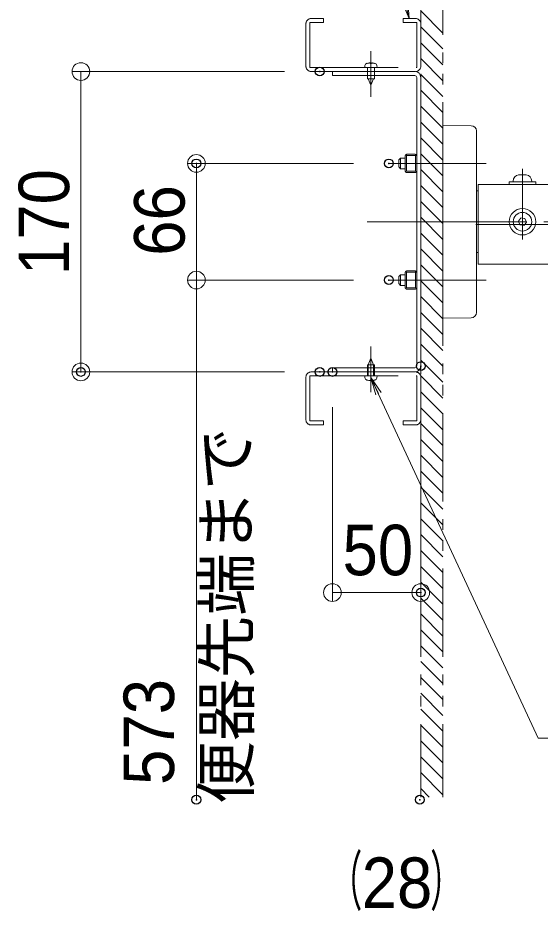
# Model space of a CAD drawing. Units: millimetres, scale not verified. Extents: x -2000 to 2000, y -1385 to 1385.
# Drawn here: x 629 to 925, y 573 to 1078 of the extents above; entities that cross this region are included whole.
import ezdxf
from ezdxf.enums import TextEntityAlignment as Align

# ---------------------------------------------------------------- set-up
doc = ezdxf.new("R2010")
doc.units = ezdxf.units.MM
doc.header["$LTSCALE"] = 10
doc.header["$PDMODE"] = 32
doc.header["$PDSIZE"] = 5
for name, pattern in [('CHAIN2', [12, 9, -1, 1, -1]), ('DASHED1', [1.8, 1.2, -0.6]), ('DOUBLE_CHAIN1', [8.8, 5, -1, 0.6, -0.6, 0.6, -1])]:
    doc.linetypes.add(name, pattern=pattern)
for name, color, linetype, lineweight in [('0-2_09寸法A', 3, 'Continuous', 9), ('0-3_0', 7, 'Continuous', 9), ('0-C_Center', 1, 'CHAIN2', 9), ('0-E_フレーム', 2, 'Continuous', 9), ('1-0_12アンカー', 2, 'DASHED1', 9), ('1-1_SCREW', 3, 'CHAIN2', 9), ('1-2_vis', 1, 'Continuous', 9)]:
    doc.layers.add(name, color=color, linetype=linetype, lineweight=lineweight)
doc.layers.add('0-4_Defpoints', color=7, linetype='Continuous')
doc.styles.add('Arial', font='')
doc.styles.add('ＭＳ Ｐゴシック', font='')
doc.styles.get('Arial').set_extended_font_data('Arial')
doc.styles.get('ＭＳ Ｐゴシック').set_extended_font_data('MS PGothic')

# ---------------------------------------------------------------- blocks, each defined once
blk = doc.blocks.new('_ORIGIN')
at = {"layer": '0-3_0', "color": 3}
blk.add_line((0, 0), (-10, 0), dxfattribs=at)
blk.add_circle((0, 0), 5, dxfattribs=at)
blk = doc.blocks.new('_OPEN')
at = {"layer": '0-3_0'}
blk.add_line((0, 0), (-10, 0), dxfattribs=at)
blk.add_lwpolyline([(-10, 1.67), (0, 0), (-10, -1.67)], dxfattribs=at)

msp = doc.modelspace()

# ---------------------------------------------------------------- linework, layer by layer
at = {"layer": '0-2_09寸法A'}
for p, q in [((780.09, 1047.98), (659.94, 1047.98)), ((664.94, 1037.98), (664.94, 887.98)), ((819.23, 995.98), (725.28, 995.98)), ((730.28, 939.98), (730.28, 985.98)), ((819.23, 929.98), (725.28, 929.98)), ((819.23, 929.98), (730.28, 929.98)), ((730.28, 919.98), (730.28, 635.89)), ((780.09, 877.98), (659.94, 877.98)), ((857.27, 861.28), (857.27, 748.1)), ((807.27, 857.98), (807.27, 748.1)), ((817.27, 753.1), (847.27, 753.1))]:
    msp.add_line(p, q, dxfattribs=at)
at = {"layer": '0-2_09寸法A', "color": 1}
msp.add_lwpolyline([(1201.5, 670.64), (923.61, 670.64), (829.46, 873.85)], dxfattribs=at)
at = {"layer": '0-3_0', "color": 1, "linetype": 'DOUBLE_CHAIN1'}
for p, q in [((857.27, 1206.7), (857.27, 637.39)), ((869.77, 1206.7), (869.77, 637.39))]:
    msp.add_line(p, q, dxfattribs=at)
at = {"layer": '0-3_0'}
for p, q in [((869.77, 1069.75), (857.27, 1082.25)), ((869.77, 1060.77), (857.27, 1073.27)), ((869.77, 1051.79), (857.27, 1064.29)), ((869.77, 1042.81), (857.27, 1055.31)), ((869.77, 1033.83), (857.27, 1046.33)), ((869.77, 1024.85), (857.27, 1037.35)), ((869.77, 1015.87), (857.27, 1028.37)), ((869.77, 1006.89), (857.27, 1019.39)), ((869.77, 997.91), (857.27, 1010.41)), ((869.77, 988.93), (857.27, 1001.43)), ((869.77, 979.95), (857.27, 992.45)), ((869.77, 970.97), (857.27, 983.47)), ((869.77, 961.99), (857.27, 974.49)), ((869.77, 953.01), (857.27, 965.51)), ((869.77, 944.03), (857.27, 956.53)), ((869.77, 935.05), (857.27, 947.55)), ((869.77, 926.07), (857.27, 938.57)), ((869.77, 917.09), (857.27, 929.59)), ((869.77, 908.11), (857.27, 920.61)), ((869.77, 899.13), (857.27, 911.63)), ((869.77, 890.15), (857.27, 902.65)), ((869.77, 881.17), (857.27, 893.67)), ((869.77, 872.19), (857.27, 884.69)), ((869.77, 863.21), (857.27, 875.71)), ((869.77, 854.23), (857.27, 866.73)), ((869.77, 845.25), (857.27, 857.75)), ((869.77, 836.27), (857.27, 848.77)), ((869.77, 827.29), (857.27, 839.79)), ((869.77, 818.31), (857.27, 830.81)), ((869.77, 809.32), (857.27, 821.82)), ((869.77, 800.34), (857.27, 812.84)), ((869.77, 791.36), (857.27, 803.86)), ((869.77, 782.38), (857.27, 794.88)), ((869.77, 773.4), (857.27, 785.9)), ((869.77, 764.42), (857.27, 776.92)), ((869.77, 755.44), (857.27, 767.94)), ((869.77, 746.46), (857.27, 758.96)), ((869.77, 737.48), (857.27, 749.98)), ((869.77, 728.5), (857.27, 741)), ((869.77, 719.52), (857.27, 732.02)), ((869.77, 710.54), (857.27, 723.04)), ((869.77, 701.56), (857.27, 714.06)), ((869.77, 692.58), (857.27, 705.08)), ((869.77, 683.6), (857.27, 696.1)), ((869.77, 674.62), (857.27, 687.12)), ((869.77, 665.64), (857.27, 678.14)), ((869.77, 656.66), (857.27, 669.16)), ((869.77, 647.68), (857.27, 660.18)), ((869.77, 638.7), (857.27, 651.2)), ((862.1, 637.39), (857.27, 642.22))]:
    msp.add_line(p, q, dxfattribs=at)
at = {"layer": '0-3_0', "color": 3, "linetype": 'DOUBLE_CHAIN1'}
for p, q in [((795.27, 1077.98), (802.27, 1077.98)), ((802.27, 1075.68), (802.27, 1077.98)), ((847.27, 1075.68), (847.27, 1077.98)), ((854.27, 1077.98), (847.27, 1077.98)), ((792.27, 1050.98), (792.27, 1074.98)), ((794.57, 1075.68), (802.27, 1075.68)), ((794.57, 1050.28), (794.57, 1075.68)), ((854.97, 1075.68), (847.27, 1075.68)), ((854.97, 1050.28), (854.97, 1075.68)), ((857.27, 1050.98), (857.27, 1074.98)), ((794.57, 1050.28), (854.97, 1050.28)), ((795.27, 1047.98), (854.27, 1047.98)), ((792.27, 874.98), (792.27, 850.98)), ((794.57, 875.68), (854.97, 875.68)), ((795.27, 877.98), (854.27, 877.98)), ((857.27, 874.98), (857.27, 850.98)), ((802.27, 850.28), (802.27, 847.98)), ((795.27, 847.98), (802.27, 847.98)), ((847.27, 847.98), (854.27, 847.98))]:
    msp.add_line(p, q, dxfattribs=at)
at = {"layer": '0-3_0', "color": 2}
for p, q in [((907.31, 985.48), (907.31, 983.98)), ((907.31, 985.48), (922.31, 985.48)), ((922.31, 983.98), (922.31, 985.48))]:
    msp.add_line(p, q, dxfattribs=at)
for points in [[(912.7, 989.45), (912.55, 989.44), (914.07, 989.44), (916.34, 989.44), (916.35, 989.44), (916.36, 989.44), (916.37, 989.44), (916.38, 989.45), (916.4, 989.45), (916.41, 989.45), (916.42, 989.45), (916.43, 989.45), (916.44, 989.45), (916.45, 989.46), (916.47, 989.46), (916.48, 989.46), (916.49, 989.46), (916.5, 989.46), (916.51, 989.46), (916.52, 989.47), (916.54, 989.47), (916.55, 989.47), (916.56, 989.47), (916.57, 989.47), (916.58, 989.47), (916.59, 989.47), (916.61, 989.47), (916.62, 989.47), (916.63, 989.47), (916.64, 989.47), (916.65, 989.47), (916.66, 989.47), (916.68, 989.48), (916.69, 989.48), (916.7, 989.47), (916.71, 989.47), (916.72, 989.47), (916.73, 989.47), (916.75, 989.47), (916.76, 989.47)], [(916.76, 989.47), (916.77, 989.47), (916.78, 989.47), (916.79, 989.47), (916.8, 989.47), (916.82, 989.47), (916.83, 989.47), (916.84, 989.46), (916.85, 989.46), (916.86, 989.46), (916.87, 989.46), (916.89, 989.46), (916.9, 989.46), (916.91, 989.46), (916.92, 989.45)], [(912.86, 963.73), (912.83, 963.69), (912.8, 963.65), (912.77, 963.62), (912.75, 963.58), (912.72, 963.54), (912.69, 963.51), (912.66, 963.47), (912.63, 963.43), (912.61, 963.4), (912.58, 963.36), (912.55, 963.32), (912.52, 963.29), (913.4, 961.15), (915.69, 960.85), (915.72, 960.89), (915.75, 960.92), (915.78, 960.96), (915.8, 961), (915.83, 961.03), (915.86, 961.07), (915.89, 961.11), (915.92, 961.14), (915.95, 961.18), (915.97, 961.22), (916, 961.25), (916.03, 961.29), (916.06, 961.33), (916.09, 961.36), (916.11, 961.4), (916.14, 961.44), (916.17, 961.47), (916.2, 961.51), (916.23, 961.54), (916.26, 961.58), (916.28, 961.62), (916.31, 961.65), (916.34, 961.69), (916.37, 961.73), (916.4, 961.76)], [(916.22, 964.81), (913.93, 965.12), (913.9, 965.08), (913.87, 965.04), (913.84, 965.01), (913.82, 964.97), (913.79, 964.94), (913.76, 964.9), (913.73, 964.86), (913.7, 964.83), (913.68, 964.79), (913.65, 964.75), (913.62, 964.72), (913.59, 964.68), (913.56, 964.64), (913.53, 964.61), (913.51, 964.57), (913.48, 964.53), (913.45, 964.5), (913.42, 964.46), (913.39, 964.42), (913.37, 964.39), (913.34, 964.35), (913.31, 964.31), (913.28, 964.28), (913.25, 964.24), (913.22, 964.2), (913.2, 964.17), (913.17, 964.13), (913.14, 964.09), (913.11, 964.06), (913.08, 964.02), (913.06, 963.98), (913.03, 963.95), (913, 963.91), (912.97, 963.87), (912.94, 963.84), (912.92, 963.8), (912.89, 963.76), (912.86, 963.73)], [(916.4, 961.76), (916.42, 961.8), (916.45, 961.84), (916.48, 961.87), (916.51, 961.91), (916.54, 961.95), (916.56, 961.98), (916.59, 962.02), (916.62, 962.06), (916.65, 962.09), (916.68, 962.13), (916.71, 962.17), (916.73, 962.2), (916.76, 962.24), (916.79, 962.28), (916.82, 962.31), (916.85, 962.35), (916.87, 962.39), (916.9, 962.42), (916.93, 962.46), (916.96, 962.5), (916.99, 962.53), (917.02, 962.57), (917.04, 962.61), (917.07, 962.64), (917.1, 962.68), (916.22, 964.81)]]:
    msp.add_lwpolyline(points, dxfattribs=at)
at = {"layer": '0-3_0', "color": 3, "linetype": 'DOUBLE_CHAIN1'}
for points in [[(794.57, 875.68), (794.57, 850.28), (802.27, 850.28)], [(854.97, 875.68), (854.97, 850.28), (847.27, 850.28), (847.27, 847.98)]]:
    msp.add_lwpolyline(points, dxfattribs=at)
at = {"layer": '0-3_0', "color": 2}
for radius in [7.5, 5.25]:
    msp.add_circle((914.81, 962.98), radius, dxfattribs=at)
at = {"layer": '0-3_0', "color": 3, "linetype": 'DOUBLE_CHAIN1'}
for centre, start, end in [((795.27, 1074.98), 90, 180), ((854.27, 1074.98), 0, 90), ((795.27, 1050.98), 180, 270), ((854.27, 1050.98), 270, 0), ((795.27, 874.98), 90, 180), ((854.27, 874.98), 0, 90), ((795.27, 850.98), 180, 270), ((854.27, 850.98), 270, 0)]:
    msp.add_arc(centre, 3, start, end, dxfattribs=at)
at = {"layer": '0-3_0', "color": 2}
for centre, radius, start, end in [((913.06, 985.98), 3.5, 95.904, 180), ((910.06, 985.98), 0.5, 180, 270), ((916.56, 985.98), 3.5, 0, 84.0844), ((919.56, 985.98), 0.5, 270, 0)]:
    msp.add_arc(centre, radius, start, end, dxfattribs=at)
at = {"layer": '0-4_Defpoints'}
for p in [(800.09, 1047.98), (730.28, 995.98), (839.23, 995.98), (839.23, 929.98), (664.94, 877.98), (800.09, 877.98), (807.27, 877.98), (857.27, 881.28), (857.27, 753.1), (730.28, 635.89), (856.73, 635.89)]:
    msp.add_point(p, dxfattribs=at)
at = {"layer": '0-C_Center'}
for p, q in [((829.03, 1059.5), (829.03, 1033.61)), ((914.81, 952.95), (914.81, 992.85)), ((826.93, 962.98), (954.71, 962.98)), ((888.47, 961.48), (1017.45, 961.48)), ((829.03, 866.46), (829.03, 892.36))]:
    msp.add_line(p, q, dxfattribs=at)
at = {"layer": '0-E_フレーム'}
for p, q in [((888.77, 1014.34), (888.77, 1008.84)), ((888.77, 1008.84), (888.77, 917.12)), ((889.81, 980.48), (888.77, 980.48)), ((889.81, 945.48), (888.77, 945.48)), ((1021.74, 938.98), (889.81, 938.98)), ((888.77, 911.62), (888.77, 917.12)), ((885.8, 908.62), (869.77, 908.48))]:
    msp.add_line(p, q, dxfattribs=at)
for points in [[(885.8, 1017.34), (869.77, 1017.48), (869.77, 908.48)], [(1021.76, 983.98), (889.81, 983.98), (889.81, 938.98)]]:
    msp.add_lwpolyline(points, dxfattribs=at)
for centre, start, end in [((885.77, 1014.34), 0, 89.5), ((885.77, 911.62), 270.5, 0)]:
    msp.add_arc(centre, 3, start, end, dxfattribs=at)
at = {"layer": '1-0_12アンカー'}
for p, q in [((853.97, 1001.13), (849.47, 1001.13)), ((844.77, 997.98), (845.77, 998.98)), ((844.77, 993.98), (844.77, 997.98)), ((845.77, 992.98), (845.77, 998.98)), ((848.47, 998.98), (845.77, 998.98)), ((848.47, 1000.13), (848.47, 991.83)), ((849.22, 1000.38), (849.22, 991.58)), ((854.22, 1000.38), (849.22, 1000.38)), ((854.22, 991.58), (854.22, 1000.38)), ((854.97, 991.83), (854.97, 1000.13)), ((845.77, 992.98), (844.77, 993.98)), ((845.77, 992.98), (848.47, 992.98)), ((849.22, 991.58), (854.22, 991.58)), ((849.47, 990.83), (853.97, 990.83)), ((845.77, 932.98), (844.77, 931.98)), ((844.77, 931.98), (844.77, 929.98)), ((845.77, 932.98), (845.77, 926.98)), ((845.77, 932.98), (848.47, 932.98)), ((848.47, 925.83), (848.47, 934.13)), ((849.47, 935.13), (853.97, 935.13)), ((854.97, 934.13), (854.97, 925.83)), ((844.77, 927.98), (844.77, 929.98)), ((844.77, 927.98), (845.77, 926.98)), ((848.47, 926.98), (845.77, 926.98)), ((854.22, 925.58), (849.22, 925.58)), ((853.97, 924.83), (849.47, 924.83))]:
    msp.add_line(p, q, dxfattribs=at)
msp.add_lwpolyline([(849.22, 925.58), (849.22, 934.38), (854.22, 934.38), (854.22, 925.58)], dxfattribs=at)
for centre, start, end in [((849.47, 1000.13), 90, 180), ((853.97, 1000.13), 0, 90), ((849.47, 991.83), 180, 270), ((853.97, 991.83), 270, 0), ((849.47, 934.13), 90, 180), ((853.97, 934.13), 0, 90), ((849.47, 925.83), 180, 270), ((853.97, 925.83), 270, 0)]:
    msp.add_arc(centre, 1, start, end, dxfattribs=at)
at = {"layer": '1-1_SCREW'}
for p, q in [((839.23, 995.98), (894.22, 995.98)), ((839.23, 929.98), (894.22, 929.98))]:
    msp.add_line(p, q, dxfattribs=at)
at = {"layer": '1-2_vis'}
for p, q in [((826.93, 1052.62), (826.93, 1052.64)), ((828.57, 1052.62), (828.57, 1052.8)), ((829.5, 1052.8), (829.5, 1052.62)), ((831.13, 1052.64), (831.13, 1052.62)), ((853.97, 1047.98), (807.27, 1047.98)), ((807.27, 1045.68), (807.27, 1047.98)), ((825.63, 1051.4), (825.53, 1050.28)), ((832.53, 1050.28), (825.53, 1050.28)), ((827.03, 1050.28), (827.03, 1043.9)), ((831.03, 1043.9), (831.03, 1050.28)), ((832.53, 1050.28), (832.44, 1051.4)), ((853.97, 1045.68), (807.27, 1045.68)), ((831.03, 1043.9), (827.03, 1043.9)), ((827.53, 1043.9), (829.03, 1040.28)), ((829.03, 1040.28), (830.53, 1043.9)), ((854.97, 881.28), (854.97, 1044.68)), ((857.27, 881.28), (857.27, 1044.68)), ((827.53, 882.06), (829.03, 885.68)), ((829.03, 885.68), (830.53, 882.06)), ((853.97, 880.28), (807.27, 880.28)), ((807.27, 877.98), (807.27, 880.28)), ((827.03, 875.68), (827.03, 882.06)), ((831.03, 882.06), (827.03, 882.06)), ((827.46, 882.06), (827.46, 875.68)), ((830.6, 882.06), (830.6, 875.68)), ((831.03, 882.06), (831.03, 875.68)), ((853.97, 877.98), (807.27, 877.98)), ((825.63, 874.56), (825.53, 875.68)), ((832.53, 875.68), (825.53, 875.68)), ((827.03, 875.68), (827.46, 875.68)), ((831.03, 875.68), (830.6, 875.68)), ((832.53, 875.68), (832.44, 874.56)), ((826.93, 873.34), (826.93, 873.33)), ((828.57, 873.34), (828.57, 873.17)), ((829.5, 873.17), (829.5, 873.34)), ((831.13, 873.33), (831.13, 873.34))]:
    msp.add_line(p, q, dxfattribs=at)
for points in [[(827.87, 1052.8), (827.98, 1052.81), (828.1, 1052.82), (828.2, 1052.83), (828.3, 1052.83), (828.39, 1052.83), (828.46, 1052.83), (828.51, 1052.82), (828.55, 1052.81), (828.56, 1052.81), (828.57, 1052.8)], [(829.5, 1052.8), (829.51, 1052.81), (829.54, 1052.82), (829.59, 1052.83), (829.65, 1052.83), (829.73, 1052.83), (829.82, 1052.83), (829.93, 1052.82), (830.04, 1052.81), (830.12, 1052.81), (830.2, 1052.8)], [(827.87, 873.17), (827.98, 873.16), (828.1, 873.15), (828.2, 873.14), (828.3, 873.13), (828.39, 873.13), (828.46, 873.14), (828.51, 873.14), (828.55, 873.15), (828.56, 873.16), (828.57, 873.17)], [(829.5, 873.17), (829.51, 873.16), (829.54, 873.15), (829.59, 873.14), (829.65, 873.13), (829.73, 873.13), (829.82, 873.14), (829.93, 873.14), (830.04, 873.15), (830.12, 873.16), (830.2, 873.17)]]:
    msp.add_lwpolyline(points, dxfattribs=at)
for centre, radius, start, end in [((826.93, 1051.29), 1.3, 105.8808, 175), ((829.03, 1043.88), 9, 103.4934, 105.8808), ((829.03, 1043.88), 8.99, 97.4583, 103.5119), ((829.03, 1043.88), 8.75, 86.9433, 93.0567), ((829.03, 1043.88), 8.99, 76.4881, 82.5417), ((829.03, 1043.88), 9, 74.1192, 76.5066), ((831.14, 1051.29), 1.3, 5, 74.1192), ((853.97, 1044.68), 3.3, 0, 90), ((853.97, 1044.68), 1, 0, 90), ((853.97, 881.28), 3.3, 270, 0), ((853.97, 881.28), 1, 270, 0), ((826.93, 874.68), 1.3, 184.9989, 254.1181), ((829.03, 882.08), 9, 254.1181, 256.5055), ((829.03, 882.08), 8.99, 256.487, 262.5407), ((829.03, 882.08), 8.75, 266.9423, 273.0556), ((829.03, 882.08), 8.99, 277.4572, 283.5109), ((829.03, 882.08), 9, 283.4923, 285.8798), ((831.14, 874.68), 1.3, 285.8798, 354.9989)]:
    msp.add_arc(centre, radius, start, end, dxfattribs=at)

# ---------------------------------------------------------------- block references
at = {"layer": '0-2_09寸法A'}
for name, p, rotation in [('_ORIGIN', (664.94, 1047.98), 90), ('_ORIGIN', (730.28, 995.98), 90), ('_ORIGIN', (730.28, 929.98), 270), ('_ORIGIN', (730.28, 929.98), 90), ('_ORIGIN', (664.94, 877.98), 270), ('_OPEN', (829.03, 874.75), 115.09193), ('_ORIGIN', (807.27, 753.1), 180)]:
    msp.add_blockref(name, p, dxfattribs=dict(at, rotation=rotation))
msp.add_blockref('_ORIGIN', (857.27, 753.1), dxfattribs=at)
at = {"layer": '0-3_0', "rotation": 284.41574}
msp.add_blockref('_OPEN', (850.77, 1077.98), dxfattribs=at)

# ---------------------------------------------------------------- texts
at = {"layer": '0-2_09寸法A', "color": 1, "style": 'Arial', "width": 0.9}
for s, p in [('170', (666.87, 932.82)), ('66', (732.21, 943.72)), ('573', (726.24, 644.24))]:
    msp.add_text(s, height=28.59, rotation=90, dxfattribs=at).set_placement(p, align=Align.BOTTOM_LEFT)
at = {"layer": '0-2_09寸法A', "color": 1, "style": 'ＭＳ Ｐゴシック'}
msp.add_text('便器先端まで', height=26.03, rotation=90, dxfattribs=at).set_placement((767.94, 633.51), align=Align.BOTTOM_LEFT)
at = {"layer": '0-2_09寸法A', "color": 1}
for s, height, style, width, p in [('50', 28.59, 'Arial', 0.9, (812.98, 754.33)), ('（', 27.13, 'ＭＳ Ｐゴシック', 0.5, (805.65, 568.23)), ('）', 27.13, 'ＭＳ Ｐゴシック', 0.5, (862.63, 568.23)), ('28', 28.59, 'Arial', 0.9, (823.83, 566.04))]:
    msp.add_text(s, height=height, dxfattribs=dict(at, style=style, width=width)).set_placement(p, align=Align.BOTTOM_LEFT)

doc.saveas('drawing.dxf')
